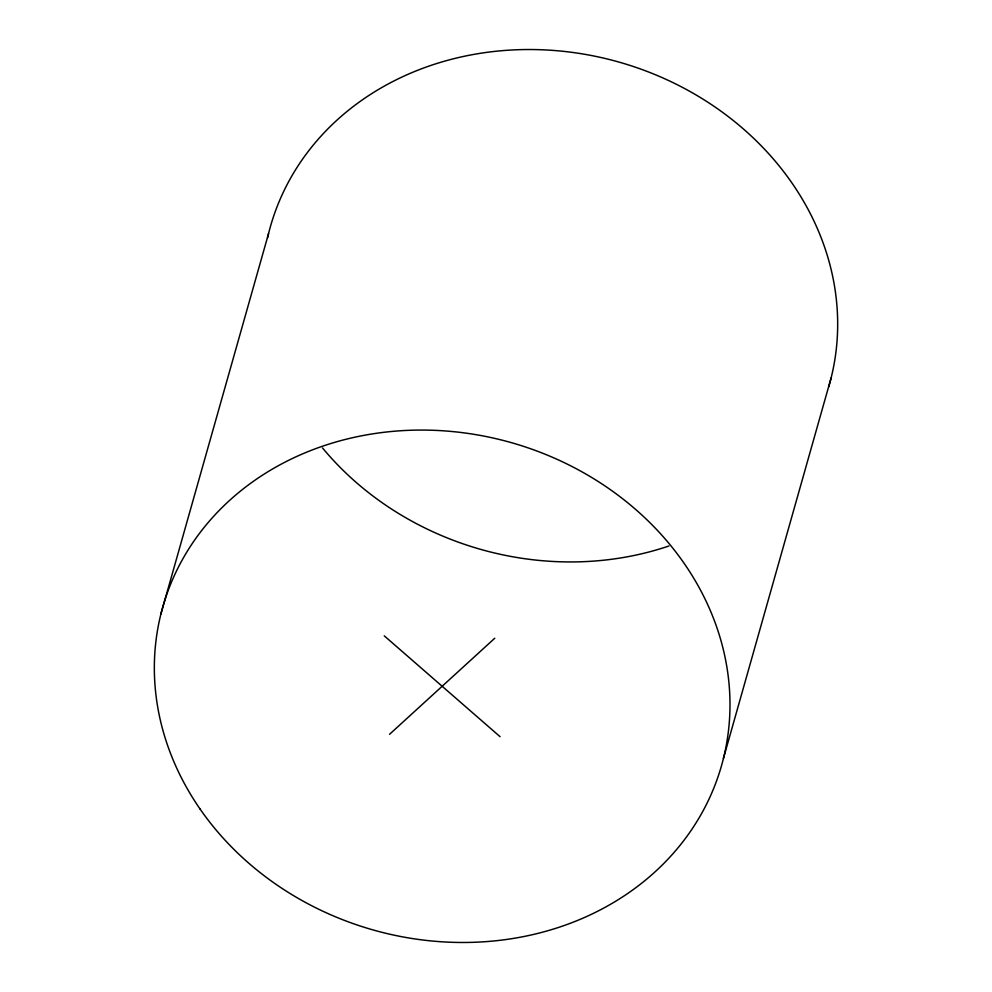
<?xml version="1.0" encoding="UTF-8"?>
<svg xmlns="http://www.w3.org/2000/svg" width="992" height="992" viewBox="0 0 992 992"><rect width="100%" height="100%" fill="white"/><g stroke="black" fill="none" stroke-linecap="round" stroke-linejoin="round"><path stroke-width="1.49" d="M160.902 614.023L268.584 233.492M723.416 758.508L831.098 377.977M389.534 734.316L494.785 638.216M384.251 635.847L500.067 736.684M668.906 545.997A290.42 253.27 15.8 0 1 322.512 447.95M267.518 237.956A290.42 253.27 15.8 0 1 613.527 60.586A290.42 253.27 15.8 0 1 828.704 386.843M200.049 809.001A290.42 253.27 15.8 0 0 698.021 819.665A290.42 253.27 15.8 0 0 428.408 430.144A290.42 253.27 15.8 0 0 200.049 809.001"/></g></svg>
